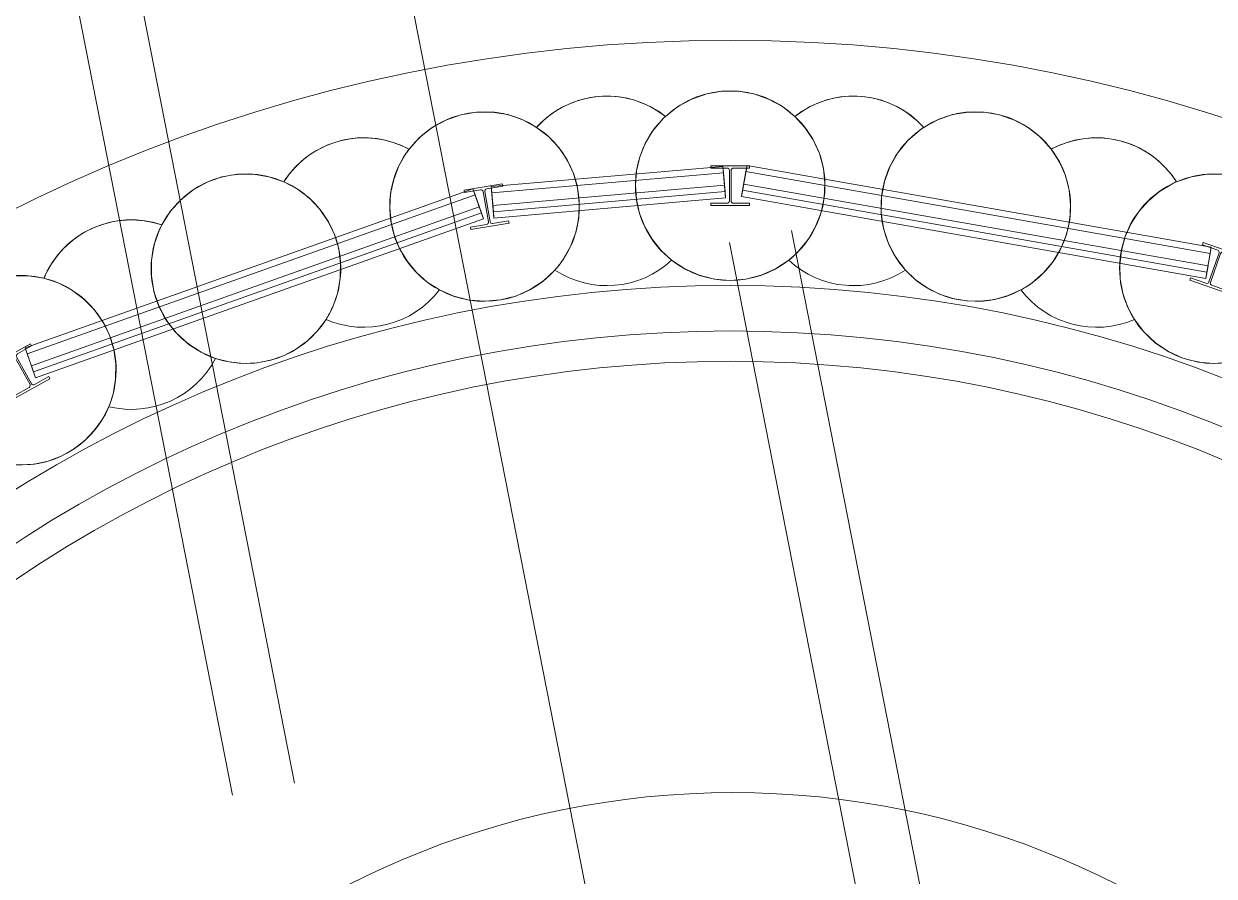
# Model space of a CAD drawing. Header units: metres. Extents: x 1753726 to 1755216, y 5920592 to 5921703.
# Drawn here: x 1754519.341 to 1754524.05, y 5921164.317 to 5921167.69 of the extents above; entities that cross this region are included whole.
import ezdxf

# ---------------------------------------------------------------- set-up
doc = ezdxf.new("R2010")
doc.units = ezdxf.units.M
doc.linetypes.add('CENTER', pattern=[50.8, 31.75, -6.35, 6.35, -6.35])
doc.linetypes.add('HIDDEN2', pattern=[4.7625, 3.175, -1.5875])
for name, color, linetype, lineweight in [('A-FLOR-____-OTLN', 9, 'Continuous', 9), ('A-GENM-____-OTLN', 4, 'Continuous', 9), ('A-WALL-____-OTLN', 2, 'Continuous', 9), ('P-PIPE-____-CNTR', 1, 'CENTER', 9), ('P-PIPE-____-OTLN', 6, 'HIDDEN2', 18), ('S-BEAM-____-OTLN', 7, 'Continuous', 9), ('S-FNDN-____-OTLN', 7, 'Continuous', 9)]:
    doc.layers.add(name, color=color, linetype=linetype, lineweight=lineweight)

# ---------------------------------------------------------------- blocks, each defined once
blk = doc.blocks.new('308492-ARUP-TUTB-MOD-0001_rvt-1-X-ARUP-GL-HERNE_BAY_ALIGNMENT')
at = {"layer": 'P-PIPE-____-CNTR'}
blk.add_line((1754521.7136, 5921163.5067), (1754507.0695, 5921238.1029), dxfattribs=at)
blk.add_line((1754521.7136, 5921163.5067), (1754507.0695, 5921238.1029), dxfattribs=at)
at = {"layer": 'P-PIPE-____-OTLN'}
for p, q in [((1754522.9893, 5921163.7571), (1754508.3451, 5921238.3533)), ((1754522.7439, 5921163.709), (1754508.0998, 5921238.3052)), ((1754506.0391, 5921237.9006), (1754520.6833, 5921163.3044)), ((1754505.7938, 5921237.8525), (1754520.4379, 5921163.2563))]:
    blk.add_line(p, q, dxfattribs=at)
blk = doc.blocks.new('Arup_Beam_Steel I Section_UC_AU1 - 150UC30-4474876-X-ARUP-GL-HERNE_BAY_ALIGNMENT')
at = {"layer": 'S-BEAM-____-OTLN'}
for p, q in [((1754522.2121, 5921167.1285), (1754522.0591, 5921167.1285)), ((1754522.0591, 5921167.1285), (1754522.0591, 5921167.1191)), ((1754522.0591, 5921167.1191), (1754522.0591, 5921167.1285)), ((1754522.0591, 5921167.1285), (1754522.2121, 5921167.1285)), ((1754522.0591, 5921167.1191), (1754522.1234, 5921167.1191)), ((1754522.1234, 5921167.1191), (1754522.0591, 5921167.1191)), ((1754522.1323, 5921167.1102), (1754522.1323, 5921166.9888)), ((1754522.1323, 5921166.9888), (1754522.1323, 5921167.1102)), ((1754522.1389, 5921166.9888), (1754522.1389, 5921167.1102)), ((1754522.1389, 5921167.1102), (1754522.1389, 5921166.9888)), ((1754522.1478, 5921167.1191), (1754522.2121, 5921167.1191)), ((1754522.2121, 5921167.1191), (1754522.1478, 5921167.1191)), ((1754522.2121, 5921167.1191), (1754522.2121, 5921167.1285)), ((1754522.2121, 5921167.1285), (1754522.2121, 5921167.1191)), ((1754522.1234, 5921166.9799), (1754522.0591, 5921166.9799)), ((1754522.0591, 5921166.9799), (1754522.0591, 5921166.9705)), ((1754522.0591, 5921166.9705), (1754522.0591, 5921166.9799)), ((1754522.0591, 5921166.9799), (1754522.1234, 5921166.9799)), ((1754522.0591, 5921166.9705), (1754522.2121, 5921166.9705)), ((1754522.2121, 5921166.9705), (1754522.0591, 5921166.9705)), ((1754522.2121, 5921166.9799), (1754522.1478, 5921166.9799)), ((1754522.1478, 5921166.9799), (1754522.2121, 5921166.9799)), ((1754522.2121, 5921166.9705), (1754522.2121, 5921166.9799)), ((1754522.2121, 5921166.9799), (1754522.2121, 5921166.9705))]:
    blk.add_line(p, q, dxfattribs=at)
for centre, start, end in [((1754522.1234, 5921167.1102), 0, 90), ((1754522.1234, 5921167.1102), 0, 90), ((1754522.1234, 5921166.9888), 270, 0), ((1754522.1234, 5921166.9888), 270, 0)]:
    blk.add_arc(centre, 0.0089, start, end, dxfattribs=at)
for centre, start_param, end_param in [((1754522.1478, 5921167.1102), 1.570796, 3.141593), ((1754522.1478, 5921167.1102), 1.570796, 3.141593), ((1754522.1478, 5921166.9888), 3.141593, 4.712389), ((1754522.1478, 5921166.9888), 3.141593, 4.712389)]:
    blk.add_ellipse(centre, major_axis=(0.0089, 0), ratio=1, start_param=start_param, end_param=end_param, dxfattribs=at)
blk = doc.blocks.new('Arup_Beam_Steel I Section_UC_AU1 - 150UC30-4474877-X-ARUP-GL-HERNE_BAY_ALIGNMENT')
at = {"layer": 'S-BEAM-____-OTLN'}
for p, q in [((1754524.0066, 5921166.8247), (1754524.0035, 5921166.8159)), ((1754524.0035, 5921166.8159), (1754524.0066, 5921166.8247)), ((1754524.1509, 5921166.7738), (1754524.0066, 5921166.8247)), ((1754524.0066, 5921166.8247), (1754524.1509, 5921166.7738)), ((1754524.0035, 5921166.8159), (1754524.0641, 5921166.7944)), ((1754524.0641, 5921166.7944), (1754524.0035, 5921166.8159)), ((1754524.0695, 5921166.7831), (1754524.0291, 5921166.6686)), ((1754524.0291, 5921166.6686), (1754524.0695, 5921166.7831)), ((1754524.0353, 5921166.6664), (1754524.0758, 5921166.7809)), ((1754524.0758, 5921166.7809), (1754524.0353, 5921166.6664)), ((1754524.0871, 5921166.7863), (1754524.1478, 5921166.7649)), ((1754524.1478, 5921166.7649), (1754524.0871, 5921166.7863)), ((1754524.1478, 5921166.7649), (1754524.1509, 5921166.7738)), ((1754524.1509, 5921166.7738), (1754524.1478, 5921166.7649)), ((1754523.9571, 5921166.6846), (1754523.954, 5921166.6758)), ((1754523.954, 5921166.6758), (1754523.9571, 5921166.6846)), ((1754524.0177, 5921166.6632), (1754523.9571, 5921166.6846)), ((1754523.9571, 5921166.6846), (1754524.0177, 5921166.6632)), ((1754523.954, 5921166.6758), (1754524.0982, 5921166.6248)), ((1754524.0982, 5921166.6248), (1754523.954, 5921166.6758)), ((1754524.1014, 5921166.6336), (1754524.0407, 5921166.6551)), ((1754524.0407, 5921166.6551), (1754524.1014, 5921166.6336)), ((1754524.0982, 5921166.6248), (1754524.1014, 5921166.6336)), ((1754524.1014, 5921166.6336), (1754524.0982, 5921166.6248))]:
    blk.add_line(p, q, dxfattribs=at)
for centre, major_axis, start_param, end_param in [((1754524.0612, 5921166.7861), (0.00589, 0.00667), 5.096107, 6.666904), ((1754524.0612, 5921166.7861), (0.00589, 0.00667), 5.096107, 6.666904), ((1754524.0842, 5921166.7779), (0.00348, 0.00819), 0.061968, 1.632764), ((1754524.0842, 5921166.7779), (0.00348, 0.00819), 0.061968, 1.632764), ((1754524.0207, 5921166.6716), (0.00475, 0.00753), 3.364436, 4.935232), ((1754524.0207, 5921166.6716), (0.00475, 0.00753), 3.364436, 4.935232), ((1754524.0437, 5921166.6635), (0.00222, 0.00862), 1.483515, 3.054311), ((1754524.0437, 5921166.6635), (0.00222, 0.00862), 1.483515, 3.054311)]:
    blk.add_ellipse(centre, major_axis=major_axis, ratio=1, start_param=start_param, end_param=end_param, dxfattribs=at)
blk = doc.blocks.new('Arup_Beam_Steel I Section_UC_AU1 - 150UC30-4474892-X-ARUP-GL-HERNE_BAY_ALIGNMENT')
at = {"layer": 'S-BEAM-____-OTLN'}
for p, q in [((1754519.3678, 5921166.4236), (1754519.2341, 5921166.3492)), ((1754519.2341, 5921166.3492), (1754519.3678, 5921166.4236)), ((1754519.3161, 5921166.3841), (1754519.3723, 5921166.4154)), ((1754519.3723, 5921166.4154), (1754519.3161, 5921166.3841)), ((1754519.3723, 5921166.4154), (1754519.3678, 5921166.4236)), ((1754519.3678, 5921166.4236), (1754519.3723, 5921166.4154)), ((1754519.2387, 5921166.341), (1754519.2948, 5921166.3723)), ((1754519.2948, 5921166.3723), (1754519.2387, 5921166.341)), ((1754519.3069, 5921166.3688), (1754519.366, 5921166.2627)), ((1754519.366, 5921166.2627), (1754519.3069, 5921166.3688)), ((1754519.3718, 5921166.266), (1754519.3127, 5921166.372)), ((1754519.3127, 5921166.372), (1754519.3718, 5921166.266)), ((1754519.2341, 5921166.3492), (1754519.2387, 5921166.341)), ((1754519.2387, 5921166.341), (1754519.2341, 5921166.3492)), ((1754519.3109, 5921166.2111), (1754519.4446, 5921166.2856)), ((1754519.4446, 5921166.2856), (1754519.3109, 5921166.2111)), ((1754519.44, 5921166.2938), (1754519.3839, 5921166.2625)), ((1754519.3839, 5921166.2625), (1754519.44, 5921166.2938)), ((1754519.4446, 5921166.2856), (1754519.44, 5921166.2938)), ((1754519.44, 5921166.2938), (1754519.4446, 5921166.2856)), ((1754519.3626, 5921166.2506), (1754519.3064, 5921166.2194)), ((1754519.3064, 5921166.2194), (1754519.3626, 5921166.2506)), ((1754519.3064, 5921166.2194), (1754519.3109, 5921166.2111)), ((1754519.3109, 5921166.2111), (1754519.3064, 5921166.2194))]:
    blk.add_line(p, q, dxfattribs=at)
for centre, major_axis, start_param, end_param in [((1754519.2992, 5921166.3645), (0.0071, 0.00536), 6.144529, 7.715325), ((1754519.2992, 5921166.3645), (0.0071, 0.00536), 6.144529, 7.715325), ((1754519.3205, 5921166.3764), (-0.00224, 0.00861), 0.254043, 1.824839), ((1754519.3205, 5921166.3764), (-0.00224, 0.00861), 0.254043, 1.824839), ((1754519.3582, 5921166.2584), (-0.00117, 0.00882), 3.518125, 5.088921), ((1754519.3582, 5921166.2584), (-0.00117, 0.00882), 3.518125, 5.088921), ((1754519.3795, 5921166.2703), (0.0071, 0.00536), 3.002936, 4.573733), ((1754519.3795, 5921166.2703), (0.0071, 0.00536), 3.002936, 4.573733)]:
    blk.add_ellipse(centre, major_axis=major_axis, ratio=1, start_param=start_param, end_param=end_param, dxfattribs=at)
blk = doc.blocks.new('Arup_Beam_Steel I Section_UC_AU1 - 150UC30-4474893-X-ARUP-GL-HERNE_BAY_ALIGNMENT')
at = {"layer": 'S-BEAM-____-OTLN'}
for p, q in [((1754521.2342, 5921167.0569), (1754521.0834, 5921167.0313)), ((1754521.0834, 5921167.0313), (1754521.2342, 5921167.0569)), ((1754521.0834, 5921167.0313), (1754521.085, 5921167.022)), ((1754521.085, 5921167.022), (1754521.0834, 5921167.0313)), ((1754521.085, 5921167.022), (1754521.1484, 5921167.0328)), ((1754521.1484, 5921167.0328), (1754521.085, 5921167.022)), ((1754521.1586, 5921167.0255), (1754521.179, 5921166.9058)), ((1754521.179, 5921166.9058), (1754521.1586, 5921167.0255)), ((1754521.1855, 5921166.9069), (1754521.1651, 5921167.0266)), ((1754521.1651, 5921167.0266), (1754521.1855, 5921166.9069)), ((1754521.1724, 5921167.0369), (1754521.2358, 5921167.0477)), ((1754521.2358, 5921167.0477), (1754521.1724, 5921167.0369)), ((1754521.2358, 5921167.0477), (1754521.2342, 5921167.0569)), ((1754521.2342, 5921167.0569), (1754521.2358, 5921167.0477)), ((1754521.1717, 5921166.8956), (1754521.1083, 5921166.8848)), ((1754521.1083, 5921166.8848), (1754521.1717, 5921166.8956)), ((1754521.1083, 5921166.8848), (1754521.1099, 5921166.8755)), ((1754521.1099, 5921166.8755), (1754521.1083, 5921166.8848)), ((1754521.1099, 5921166.8755), (1754521.2607, 5921166.9012)), ((1754521.2607, 5921166.9012), (1754521.1099, 5921166.8755)), ((1754521.2591, 5921166.9104), (1754521.1957, 5921166.8997)), ((1754521.1957, 5921166.8997), (1754521.2591, 5921166.9104)), ((1754521.2607, 5921166.9012), (1754521.2591, 5921166.9104)), ((1754521.2591, 5921166.9104), (1754521.2607, 5921166.9012))]:
    blk.add_line(p, q, dxfattribs=at)
for centre, major_axis, start_param, end_param in [((1754521.1499, 5921167.024), (-0.00329, 0.00827), 4.502575, 6.073371), ((1754521.1499, 5921167.024), (-0.00329, 0.00827), 4.502575, 6.073371), ((1754521.1739, 5921167.0281), (-0.00329, 0.00827), 6.073371, 7.644167), ((1754521.1739, 5921167.0281), (-0.00329, 0.00827), 6.073371, 7.644167), ((1754521.1702, 5921166.9043), (-0.00197, 0.00868), 3.08663, 4.657426), ((1754521.1702, 5921166.9043), (-0.00197, 0.00868), 3.08663, 4.657426), ((1754521.1943, 5921166.9084), (-0.00329, 0.00827), 1.360982, 2.931778), ((1754521.1943, 5921166.9084), (-0.00329, 0.00827), 1.360982, 2.931778)]:
    blk.add_ellipse(centre, major_axis=major_axis, ratio=1, start_param=start_param, end_param=end_param, dxfattribs=at)
blk = doc.blocks.new('308492-ARUP-STTW-MOD-0300_rvt-1-X-ARUP-GL-HERNE_BAY_ALIGNMENT')
at = {"layer": 'A-WALL-____-OTLN'}
for p, q in [((1754522.1064, 5921167.1257), (1754521.1899, 5921167.0455)), ((1754521.1899, 5921167.0455), (1754522.1064, 5921167.1257)), ((1754522.1064, 5921167.1257), (1754522.1173, 5921167.0011)), ((1754522.1064, 5921167.1257), (1754522.1086, 5921167.1008)), ((1754522.1806, 5921167.0064), (1754522.2023, 5921167.1295)), ((1754522.1979, 5921167.1049), (1754522.2023, 5921167.1295)), ((1754524.0389, 5921166.8057), (1754522.2023, 5921167.1295)), ((1754522.2023, 5921167.1295), (1754524.0389, 5921166.8057)), ((1754522.1086, 5921167.1008), (1754521.1921, 5921167.0206)), ((1754522.1086, 5921167.1008), (1754522.1152, 5921167.0261)), ((1754522.1979, 5921167.1049), (1754522.1849, 5921167.031)), ((1754524.0346, 5921166.781), (1754522.1979, 5921167.1049)), ((1754521.1178, 5921167.0363), (1754519.3461, 5921166.4073)), ((1754519.3461, 5921166.4073), (1754521.1178, 5921167.0363)), ((1754521.1261, 5921167.0128), (1754519.3545, 5921166.3838)), ((1754521.1178, 5921167.0363), (1754521.1596, 5921166.9185)), ((1754521.1178, 5921167.0363), (1754521.1261, 5921167.0128)), ((1754521.1261, 5921167.0128), (1754521.1512, 5921166.9421)), ((1754521.2008, 5921166.921), (1754521.1899, 5921167.0455)), ((1754521.1921, 5921167.0206), (1754521.1899, 5921167.0455)), ((1754521.1921, 5921167.0206), (1754521.1987, 5921166.9459)), ((1754521.1965, 5921166.9708), (1754522.113, 5921167.051)), ((1754522.113, 5921167.051), (1754521.1965, 5921166.9708)), ((1754521.1987, 5921166.9459), (1754522.1152, 5921167.0261)), ((1754522.113, 5921167.051), (1754522.1173, 5921167.0011)), ((1754522.113, 5921167.051), (1754522.1173, 5921167.0011)), ((1754522.1152, 5921167.0261), (1754522.1173, 5921167.0011)), ((1754522.1806, 5921167.0064), (1754522.1892, 5921167.0557)), ((1754522.1892, 5921167.0557), (1754522.1806, 5921167.0064)), ((1754522.1806, 5921167.0064), (1754522.1849, 5921167.031)), ((1754522.1849, 5921167.031), (1754524.0216, 5921166.7072)), ((1754522.1892, 5921167.0557), (1754524.0259, 5921166.7318)), ((1754524.0259, 5921166.7318), (1754522.1892, 5921167.0557)), ((1754519.3712, 5921166.3366), (1754521.1429, 5921166.9656)), ((1754521.1429, 5921166.9656), (1754519.3712, 5921166.3366)), ((1754521.1429, 5921166.9656), (1754521.1596, 5921166.9185)), ((1754521.1429, 5921166.9656), (1754521.1596, 5921166.9185)), ((1754521.2008, 5921166.921), (1754521.1965, 5921166.9708)), ((1754521.1965, 5921166.9708), (1754521.2008, 5921166.921)), ((1754521.2008, 5921166.921), (1754522.1173, 5921167.0011)), ((1754522.1173, 5921167.0011), (1754521.2008, 5921166.921)), ((1754521.2008, 5921166.921), (1754522.1173, 5921167.0011)), ((1754522.1173, 5921167.0011), (1754521.2008, 5921166.921)), ((1754522.1806, 5921167.0064), (1754524.0172, 5921166.6826)), ((1754524.0172, 5921166.6826), (1754522.1806, 5921167.0064)), ((1754522.1806, 5921167.0064), (1754524.0172, 5921166.6826)), ((1754524.0172, 5921166.6826), (1754522.1806, 5921167.0064)), ((1754519.3796, 5921166.3131), (1754521.1512, 5921166.9421)), ((1754519.3879, 5921166.2895), (1754521.1596, 5921166.9185)), ((1754521.1596, 5921166.9185), (1754519.3879, 5921166.2895)), ((1754519.3879, 5921166.2895), (1754521.1596, 5921166.9185)), ((1754521.1596, 5921166.9185), (1754519.3879, 5921166.2895)), ((1754521.1512, 5921166.9421), (1754521.1596, 5921166.9185)), ((1754521.2008, 5921166.921), (1754521.1987, 5921166.9459)), ((1754524.0389, 5921166.8057), (1754524.0172, 5921166.6826)), ((1754524.0346, 5921166.781), (1754524.0216, 5921166.7072)), ((1754524.0389, 5921166.8057), (1754524.0346, 5921166.781)), ((1754524.0259, 5921166.7318), (1754524.0172, 5921166.6826)), ((1754524.0259, 5921166.7318), (1754524.0172, 5921166.6826)), ((1754524.0216, 5921166.7072), (1754524.0172, 5921166.6826)), ((1754519.3879, 5921166.2895), (1754519.3461, 5921166.4073)), ((1754519.3545, 5921166.3838), (1754519.3461, 5921166.4073)), ((1754519.3545, 5921166.3838), (1754519.3796, 5921166.3131)), ((1754519.3879, 5921166.2895), (1754519.3712, 5921166.3366)), ((1754519.3712, 5921166.3366), (1754519.3879, 5921166.2895)), ((1754519.3879, 5921166.2895), (1754519.3796, 5921166.3131))]:
    blk.add_line(p, q, dxfattribs=at)
at = {"layer": 'S-BEAM-____-OTLN'}
for radius in [5.355, 5.355, 5.355, 5.355, 5.055, 5.055, 5.055, 5.055]:
    blk.add_arc((1754522.1356, 5921161.2995), radius, 0, 180, dxfattribs=at)
at = {"layer": 'S-FNDN-____-OTLN', "flags": 128}
for points in [[(1754521.8798, 5921167.3237), (1754521.9288, 5921167.3623), (1754521.9836, 5921167.3923), (1754522.0427, 5921167.4128), (1754522.1043, 5921167.4232), (1754522.1668, 5921167.4232), (1754522.2285, 5921167.4128), (1754522.2875, 5921167.3923), (1754522.3424, 5921167.3623), (1754522.3915, 5921167.3236)], [(1754522.3915, 5921167.3236), (1754522.3424, 5921167.3623), (1754522.2875, 5921167.3923), (1754522.2285, 5921167.4128), (1754522.1668, 5921167.4232), (1754522.1043, 5921167.4232), (1754522.0427, 5921167.4128), (1754521.9836, 5921167.3923), (1754521.9288, 5921167.3623), (1754521.8798, 5921167.3237)], [(1754520.8654, 5921167.1938), (1754520.9071, 5921167.2402), (1754520.9561, 5921167.279), (1754521.0108, 5921167.3092), (1754521.0698, 5921167.3298), (1754521.1315, 5921167.3404), (1754521.194, 5921167.3406), (1754521.2557, 5921167.3304), (1754521.3148, 5921167.3101), (1754521.3697, 5921167.2802)], [(1754521.3697, 5921167.2802), (1754521.3148, 5921167.3101), (1754521.2557, 5921167.3304), (1754521.194, 5921167.3406), (1754521.1315, 5921167.3404), (1754521.0698, 5921167.3298), (1754521.0108, 5921167.3092), (1754520.9561, 5921167.279), (1754520.9071, 5921167.2402), (1754520.8654, 5921167.1938)], [(1754522.9015, 5921167.2803), (1754522.9564, 5921167.3101), (1754523.0155, 5921167.3304), (1754523.0772, 5921167.3406), (1754523.1397, 5921167.3404), (1754523.2013, 5921167.3298), (1754523.2603, 5921167.3092), (1754523.315, 5921167.279), (1754523.364, 5921167.2402), (1754523.4059, 5921167.1937)], [(1754523.4059, 5921167.1937), (1754523.364, 5921167.2402), (1754523.315, 5921167.279), (1754523.2603, 5921167.3092), (1754523.2013, 5921167.3298), (1754523.1397, 5921167.3404), (1754523.0772, 5921167.3406), (1754523.0155, 5921167.3304), (1754522.9564, 5921167.3101), (1754522.9015, 5921167.2803)], [(1754521.9038, 5921166.7547), (1754521.8619, 5921166.7931), (1754521.8263, 5921166.8374), (1754521.7978, 5921166.8865), (1754521.7771, 5921166.9394), (1754521.7646, 5921166.9949), (1754521.7606, 5921167.0515), (1754521.7652, 5921167.1082), (1754521.7783, 5921167.1635), (1754521.7996, 5921167.2161), (1754521.8287, 5921167.265), (1754521.8648, 5921167.3089)], [(1754521.8648, 5921167.3089), (1754521.8287, 5921167.265), (1754521.7996, 5921167.2161), (1754521.7783, 5921167.1635), (1754521.7652, 5921167.1082), (1754521.7606, 5921167.0515), (1754521.7646, 5921166.9949), (1754521.7771, 5921166.9394), (1754521.7978, 5921166.8865), (1754521.8263, 5921166.8374), (1754521.8619, 5921166.7931), (1754521.9038, 5921166.7547)], [(1754521.8648, 5921167.3089), (1754521.8721, 5921167.3164), (1754521.8798, 5921167.3237)], [(1754521.8798, 5921167.3237), (1754521.8721, 5921167.3164), (1754521.8648, 5921167.3089)], [(1754522.3915, 5921167.3236), (1754522.4315, 5921167.2798), (1754522.4641, 5921167.2303), (1754522.4885, 5921167.1762), (1754522.5041, 5921167.119), (1754522.5104, 5921167.06), (1754522.5074, 5921167.0007), (1754522.495, 5921166.9427), (1754522.4737, 5921166.8874), (1754522.4439, 5921166.8361), (1754522.4064, 5921166.7901)], [(1754522.4064, 5921166.7901), (1754522.4439, 5921166.8361), (1754522.4737, 5921166.8874), (1754522.495, 5921166.9427), (1754522.5074, 5921167.0007), (1754522.5104, 5921167.06), (1754522.5041, 5921167.119), (1754522.4885, 5921167.1762), (1754522.4641, 5921167.2303), (1754522.4315, 5921167.2798), (1754522.3915, 5921167.3236)], [(1754521.3697, 5921167.2802), (1754521.4166, 5921167.2438), (1754521.4571, 5921167.2005), (1754521.4903, 5921167.1513), (1754521.5153, 5921167.0975), (1754521.5315, 5921167.0405), (1754521.5385, 5921166.9816), (1754521.5362, 5921166.9223), (1754521.5245, 5921166.8641), (1754521.5038, 5921166.8085), (1754521.4746, 5921166.7569)], [(1754521.4746, 5921166.7569), (1754521.5038, 5921166.8085), (1754521.5245, 5921166.8641), (1754521.5362, 5921166.9223), (1754521.5385, 5921166.9816), (1754521.5315, 5921167.0405), (1754521.5153, 5921167.0975), (1754521.4903, 5921167.1513), (1754521.4571, 5921167.2005), (1754521.4166, 5921167.2438), (1754521.3697, 5921167.2802)], [(1754522.8291, 5921166.7154), (1754522.7912, 5921166.7651), (1754522.7621, 5921166.8204), (1754522.7426, 5921166.8797), (1754522.7332, 5921166.9415), (1754522.7342, 5921167.004), (1754522.7455, 5921167.0655), (1754522.767, 5921167.1242), (1754522.7978, 5921167.1785), (1754522.8373, 5921167.227), (1754522.8843, 5921167.2682)], [(1754522.8843, 5921167.2682), (1754522.8373, 5921167.227), (1754522.7978, 5921167.1785), (1754522.767, 5921167.1242), (1754522.7455, 5921167.0655), (1754522.7342, 5921167.004), (1754522.7332, 5921166.9415), (1754522.7426, 5921166.8797), (1754522.7621, 5921166.8204), (1754522.7912, 5921166.7651), (1754522.8291, 5921166.7154)], [(1754522.8843, 5921167.2682), (1754522.8928, 5921167.2744), (1754522.9015, 5921167.2803)], [(1754522.9015, 5921167.2803), (1754522.8928, 5921167.2744), (1754522.8843, 5921167.2682)], [(1754520.9852, 5921166.637), (1754520.9375, 5921166.6678), (1754520.8949, 5921166.7055), (1754520.8585, 5921166.7491), (1754520.8291, 5921166.7977), (1754520.8074, 5921166.8502), (1754520.7939, 5921166.9054), (1754520.7888, 5921166.962), (1754520.7924, 5921167.0187), (1754520.8045, 5921167.0743), (1754520.8249, 5921167.1273), (1754520.8531, 5921167.1767)], [(1754520.8531, 5921167.1767), (1754520.8249, 5921167.1273), (1754520.8045, 5921167.0743), (1754520.7924, 5921167.0187), (1754520.7888, 5921166.962), (1754520.7939, 5921166.9054), (1754520.8074, 5921166.8502), (1754520.8291, 5921166.7977), (1754520.8585, 5921166.7491), (1754520.8949, 5921166.7055), (1754520.9375, 5921166.6678), (1754520.9852, 5921166.637)], [(1754520.8531, 5921167.1767), (1754520.8591, 5921167.1853), (1754520.8654, 5921167.1938)], [(1754520.8654, 5921167.1938), (1754520.8591, 5921167.1853), (1754520.8531, 5921167.1767)], [(1754523.4059, 5921167.1937), (1754523.4379, 5921167.1438), (1754523.4617, 5921167.0895), (1754523.4766, 5921167.032), (1754523.4823, 5921166.973), (1754523.4786, 5921166.9138), (1754523.4656, 5921166.8559), (1754523.4436, 5921166.8008), (1754523.4132, 5921166.7499), (1754523.3752, 5921166.7043), (1754523.3304, 5921166.6654)], [(1754523.3304, 5921166.6654), (1754523.3752, 5921166.7043), (1754523.4132, 5921166.7499), (1754523.4436, 5921166.8008), (1754523.4656, 5921166.8559), (1754523.4786, 5921166.9138), (1754523.4823, 5921166.973), (1754523.4766, 5921167.032), (1754523.4617, 5921167.0895), (1754523.4379, 5921167.1438), (1754523.4059, 5921167.1937)], [(1754519.8875, 5921166.8944), (1754519.9208, 5921166.9471), (1754519.9625, 5921166.9937), (1754520.0114, 5921167.0327), (1754520.0661, 5921167.063), (1754520.125, 5921167.0838), (1754520.1866, 5921167.0946), (1754520.2491, 5921167.0949), (1754520.3108, 5921167.0849), (1754520.37, 5921167.0647)], [(1754520.37, 5921167.0647), (1754520.3108, 5921167.0849), (1754520.2491, 5921167.0949), (1754520.1866, 5921167.0946), (1754520.125, 5921167.0838), (1754520.0661, 5921167.063), (1754520.0114, 5921167.0327), (1754519.9625, 5921166.9937), (1754519.9208, 5921166.9471), (1754519.8875, 5921166.8944)], [(1754520.37, 5921167.0647), (1754520.4223, 5921167.0368), (1754520.4696, 5921167.001), (1754520.5106, 5921166.9581), (1754520.5443, 5921166.9093), (1754520.57, 5921166.8558), (1754520.5868, 5921166.799), (1754520.5945, 5921166.7401), (1754520.5929, 5921166.6808), (1754520.5818, 5921166.6225), (1754520.5618, 5921166.5667)], [(1754520.5618, 5921166.5667), (1754520.5818, 5921166.6225), (1754520.5929, 5921166.6808), (1754520.5945, 5921166.7401), (1754520.5868, 5921166.799), (1754520.57, 5921166.8558), (1754520.5443, 5921166.9093), (1754520.5106, 5921166.9581), (1754520.4696, 5921167.001), (1754520.4223, 5921167.0368), (1754520.37, 5921167.0647)], [(1754523.8822, 5921167.0558), (1754523.8917, 5921167.0605), (1754523.9013, 5921167.0648)], [(1754523.9013, 5921167.0648), (1754523.8917, 5921167.0605), (1754523.8822, 5921167.0558)], [(1754523.9013, 5921167.0648), (1754523.9603, 5921167.0849), (1754524.022, 5921167.0949), (1754524.0846, 5921167.0946), (1754524.1461, 5921167.0838), (1754524.2051, 5921167.063), (1754524.2598, 5921167.0327), (1754524.3086, 5921166.9937), (1754524.3503, 5921166.9471), (1754524.3837, 5921166.8942)], [(1754524.3837, 5921166.8942), (1754524.3503, 5921166.9471), (1754524.3086, 5921166.9937), (1754524.2598, 5921167.0327), (1754524.2051, 5921167.063), (1754524.1461, 5921167.0838), (1754524.0846, 5921167.0946), (1754524.022, 5921167.0949), (1754523.9603, 5921167.0849), (1754523.9013, 5921167.0648)], [(1754523.7344, 5921166.5203), (1754523.7077, 5921166.5704), (1754523.6889, 5921166.624), (1754523.6784, 5921166.6799), (1754523.6765, 5921166.7367), (1754523.6831, 5921166.7931), (1754523.6982, 5921166.8479), (1754523.7214, 5921166.8997), (1754523.7522, 5921166.9475), (1754523.7899, 5921166.9901), (1754523.8335, 5921167.0265), (1754523.8822, 5921167.0558)], [(1754523.8822, 5921167.0558), (1754523.8335, 5921167.0265), (1754523.7899, 5921166.9901), (1754523.7522, 5921166.9475), (1754523.7214, 5921166.8997), (1754523.6982, 5921166.8479), (1754523.6831, 5921166.7931), (1754523.6765, 5921166.7367), (1754523.6784, 5921166.6799), (1754523.6889, 5921166.624), (1754523.7077, 5921166.5704), (1754523.7344, 5921166.5203)], [(1754520.0998, 5921166.3659), (1754520.0424, 5921166.3908), (1754519.99, 5921166.4248), (1754519.944, 5921166.4672), (1754519.9057, 5921166.5165), (1754519.8761, 5921166.5715), (1754519.8561, 5921166.6307), (1754519.8461, 5921166.6924), (1754519.8466, 5921166.7549), (1754519.8574, 5921166.8165), (1754519.8783, 5921166.8754)], [(1754519.8783, 5921166.8754), (1754519.8574, 5921166.8165), (1754519.8466, 5921166.7549), (1754519.8461, 5921166.6924), (1754519.8561, 5921166.6307), (1754519.8761, 5921166.5715), (1754519.9057, 5921166.5165), (1754519.944, 5921166.4672), (1754519.99, 5921166.4248), (1754520.0424, 5921166.3908), (1754520.0998, 5921166.3659)], [(1754519.8783, 5921166.8754), (1754519.8827, 5921166.8849), (1754519.8875, 5921166.8944)], [(1754519.8875, 5921166.8944), (1754519.8827, 5921166.8849), (1754519.8783, 5921166.8754)], [(1754522.4064, 5921166.7901), (1754522.3874, 5921166.7717), (1754522.3673, 5921166.7546)], [(1754522.3673, 5921166.7546), (1754522.3874, 5921166.7717), (1754522.4064, 5921166.7901)], [(1754521.4746, 5921166.7569), (1754521.459, 5921166.7355), (1754521.442, 5921166.7153)], [(1754521.442, 5921166.7153), (1754521.459, 5921166.7355), (1754521.4746, 5921166.7569)], [(1754522.3673, 5921166.7546), (1754522.3152, 5921166.7203), (1754522.2582, 5921166.6951), (1754522.1977, 5921166.6797), (1754522.1356, 5921166.6745), (1754522.0734, 5921166.6797), (1754522.013, 5921166.6951), (1754521.9559, 5921166.7203), (1754521.9038, 5921166.7547)], [(1754521.9038, 5921166.7547), (1754521.9559, 5921166.7203), (1754522.013, 5921166.6951), (1754522.0734, 5921166.6797), (1754522.1356, 5921166.6745), (1754522.1977, 5921166.6797), (1754522.2582, 5921166.6951), (1754522.3152, 5921166.7203), (1754522.3673, 5921166.7546)], [(1754518.9743, 5921166.434), (1754518.9982, 5921166.4916), (1754519.0315, 5921166.5445), (1754519.073, 5921166.5912), (1754519.1218, 5921166.6303), (1754519.1764, 5921166.6608), (1754519.2352, 5921166.6818), (1754519.2968, 5921166.6927), (1754519.3593, 5921166.6933), (1754519.4211, 5921166.6834)], [(1754519.4211, 5921166.6834), (1754519.3593, 5921166.6933), (1754519.2968, 5921166.6927), (1754519.2352, 5921166.6818), (1754519.1764, 5921166.6608), (1754519.1218, 5921166.6303), (1754519.073, 5921166.5912), (1754519.0315, 5921166.5445), (1754518.9982, 5921166.4916), (1754518.9743, 5921166.434)], [(1754519.4211, 5921166.6834), (1754519.4773, 5921166.6647), (1754519.53, 5921166.6374), (1754519.5777, 5921166.6021), (1754519.6192, 5921166.5597), (1754519.6535, 5921166.5113), (1754519.6797, 5921166.4581), (1754519.6972, 5921166.4014), (1754519.7056, 5921166.3427), (1754519.7046, 5921166.2834), (1754519.6943, 5921166.225)], [(1754519.6943, 5921166.225), (1754519.7046, 5921166.2834), (1754519.7056, 5921166.3427), (1754519.6972, 5921166.4014), (1754519.6797, 5921166.4581), (1754519.6535, 5921166.5113), (1754519.6192, 5921166.5597), (1754519.5777, 5921166.6021), (1754519.53, 5921166.6374), (1754519.4773, 5921166.6647), (1754519.4211, 5921166.6834)], [(1754521.442, 5921166.7153), (1754521.3965, 5921166.6727), (1754521.3445, 5921166.6382), (1754521.2876, 5921166.6128), (1754521.2272, 5921166.5972), (1754521.165, 5921166.5918), (1754521.1029, 5921166.5968), (1754521.0424, 5921166.612), (1754520.9852, 5921166.637)], [(1754520.9852, 5921166.637), (1754521.0424, 5921166.612), (1754521.1029, 5921166.5968), (1754521.165, 5921166.5918), (1754521.2272, 5921166.5972), (1754521.2876, 5921166.6128), (1754521.3445, 5921166.6382), (1754521.3965, 5921166.6727), (1754521.442, 5921166.7153)], [(1754523.2859, 5921166.637), (1754523.2353, 5921166.6143), (1754523.1819, 5921166.5993), (1754523.1269, 5921166.5923), (1754523.0714, 5921166.5935), (1754523.0168, 5921166.6029), (1754522.9641, 5921166.6202), (1754522.9146, 5921166.6451), (1754522.8692, 5921166.6771), (1754522.8291, 5921166.7154)], [(1754522.8291, 5921166.7154), (1754522.8692, 5921166.6771), (1754522.9146, 5921166.6451), (1754522.9641, 5921166.6202), (1754523.0168, 5921166.6029), (1754523.0714, 5921166.5935), (1754523.1269, 5921166.5923), (1754523.1819, 5921166.5993), (1754523.2353, 5921166.6143), (1754523.2859, 5921166.637)], [(1754523.3304, 5921166.6654), (1754523.3086, 5921166.6504), (1754523.2859, 5921166.637)], [(1754523.2859, 5921166.637), (1754523.3086, 5921166.6504), (1754523.3304, 5921166.6654)], [(1754520.5618, 5921166.5667), (1754520.55, 5921166.543), (1754520.5367, 5921166.5202)], [(1754520.5367, 5921166.5202), (1754520.55, 5921166.543), (1754520.5618, 5921166.5667)], [(1754520.5367, 5921166.5202), (1754520.5036, 5921166.4757), (1754520.4644, 5921166.4366), (1754520.4197, 5921166.4037), (1754520.3707, 5921166.3777), (1754520.3185, 5921166.3592), (1754520.264, 5921166.3486), (1754520.2086, 5921166.3462), (1754520.1535, 5921166.352), (1754520.0998, 5921166.3659)], [(1754520.0998, 5921166.3659), (1754520.1535, 5921166.352), (1754520.2086, 5921166.3462), (1754520.264, 5921166.3486), (1754520.3185, 5921166.3592), (1754520.3707, 5921166.3777), (1754520.4197, 5921166.4037), (1754520.4644, 5921166.4366), (1754520.5036, 5921166.4757), (1754520.5367, 5921166.5202)], [(1754524.1713, 5921166.3658), (1754524.1108, 5921166.3508), (1754524.0487, 5921166.3461), (1754523.9865, 5921166.3517), (1754523.9262, 5921166.3675), (1754523.8693, 5921166.3931), (1754523.8175, 5921166.4277), (1754523.7721, 5921166.4705), (1754523.7344, 5921166.5203)], [(1754523.7344, 5921166.5203), (1754523.7721, 5921166.4705), (1754523.8175, 5921166.4277), (1754523.8693, 5921166.3931), (1754523.9262, 5921166.3675), (1754523.9865, 5921166.3517), (1754524.0487, 5921166.3461), (1754524.1108, 5921166.3508), (1754524.1713, 5921166.3658)], [(1754519.6943, 5921166.225), (1754519.6867, 5921166.1996), (1754519.6774, 5921166.1749)], [(1754519.6774, 5921166.1749), (1754519.6867, 5921166.1996), (1754519.6943, 5921166.225)], [(1754519.6774, 5921166.1749), (1754519.6523, 5921166.1255), (1754519.6202, 5921166.0802), (1754519.5818, 5921166.0403), (1754519.5379, 5921166.0064), (1754519.4895, 5921165.9793), (1754519.4376, 5921165.9597), (1754519.3834, 5921165.948), (1754519.3281, 5921165.9444), (1754519.2728, 5921165.9489)], [(1754519.2728, 5921165.9489), (1754519.3281, 5921165.9444), (1754519.3834, 5921165.948), (1754519.4376, 5921165.9597), (1754519.4895, 5921165.9793), (1754519.5379, 5921166.0064), (1754519.5818, 5921166.0403), (1754519.6202, 5921166.0802), (1754519.6523, 5921166.1255), (1754519.6774, 5921166.1749)]]:
    blk.add_lwpolyline(points, dxfattribs=at)
at = {"layer": 'S-FNDN-____-OTLN'}
for centre, radius, start, end in [((1754522.1356, 5921161.2995), 6.325, 0, 180), ((1754522.1356, 5921161.2995), 6.325, 0, 180), ((1754521.6479, 5921167.0288), 0.375, 51.8331, 137.8966), ((1754521.6479, 5921167.0288), 0.375, 51.8331, 133.3313), ((1754522.6232, 5921167.0288), 0.375, 42.1034, 128.1669), ((1754522.6232, 5921167.0288), 0.375, 42.1034, 123.6016), ((1754522.6232, 5921167.0288), 0.375, 42.1034, 123.6016), ((1754521.1638, 5921166.9668), 0.375, 56.698, 142.7615), ((1754521.1638, 5921166.9668), 0.375, 56.698, 142.7615), ((1754522.6232, 5921167.0288), 0.375, 123.6016, 128.1669), ((1754523.1073, 5921166.9668), 0.375, 37.2385, 123.302), ((1754523.1073, 5921166.9668), 0.375, 37.2385, 123.302), ((1754521.6479, 5921167.0288), 0.375, 133.3313, 137.8966), ((1754521.6479, 5921167.0288), 0.375, 133.3313, 137.8966), ((1754522.1356, 5921167.0495), 0.375, 136.2332, 231.8331), ((1754522.1356, 5921167.0495), 0.375, 136.2332, 231.8331), ((1754522.1356, 5921167.0495), 0.375, 133.0317, 136.2332), ((1754521.1638, 5921166.9668), 0.375, 325.9629, 56.698), ((1754523.1073, 5921166.9668), 0.375, 126.5034, 222.1034), ((1754523.1073, 5921166.9668), 0.375, 123.302, 126.5034), ((1754520.6867, 5921166.864), 0.375, 61.5628, 143.061), ((1754523.5844, 5921166.864), 0.375, 113.8718, 118.4372), ((1754521.1638, 5921166.9668), 0.375, 145.9629, 241.5628), ((1754520.22, 5921166.7211), 0.375, 66.4277, 152.4912), ((1754520.6867, 5921166.864), 0.375, 143.061, 147.6263), ((1754520.22, 5921166.7211), 0.375, 335.6926, 66.4277), ((1754520.22, 5921166.7211), 0.375, 335.6926, 66.4277), ((1754524.0511, 5921166.7211), 0.375, 113.5723, 116.7737), ((1754524.0511, 5921166.7211), 0.375, 27.5088, 113.5723), ((1754524.0511, 5921166.7211), 0.375, 116.7737, 212.3737), ((1754519.7671, 5921166.5391), 0.375, 71.2926, 157.3561), ((1754519.7671, 5921166.5391), 0.375, 71.2926, 152.7908), ((1754520.22, 5921166.7211), 0.375, 152.4912, 155.6926), ((1754520.22, 5921166.7211), 0.375, 152.4912, 155.6926), ((1754522.1356, 5921167.0495), 0.375, 308.1669, 316.2332), ((1754521.1638, 5921166.9668), 0.375, 317.8966, 325.9629), ((1754521.1638, 5921166.9668), 0.375, 317.8966, 325.9629), ((1754521.6479, 5921167.0288), 0.375, 236.698, 313.0317), ((1754521.6479, 5921167.0288), 0.375, 236.698, 313.0317), ((1754521.6479, 5921167.0288), 0.375, 236.698, 313.0317), ((1754521.6479, 5921167.0288), 0.375, 236.698, 313.0317), ((1754522.1356, 5921167.0495), 0.375, 231.8331, 308.1669), ((1754522.1356, 5921167.0495), 0.375, 231.8331, 308.1669), ((1754522.6232, 5921167.0288), 0.375, 226.9683, 303.302), ((1754522.6232, 5921167.0288), 0.375, 226.9683, 303.302), ((1754519.3313, 5921166.3193), 0.375, 76.1574, 162.2209), ((1754519.3313, 5921166.3193), 0.375, 76.1574, 162.2209), ((1754519.7671, 5921166.5391), 0.375, 152.7908, 157.3561), ((1754519.7671, 5921166.5391), 0.375, 152.7908, 157.3561), ((1754519.3313, 5921166.3193), 0.375, 345.4223, 76.1574), ((1754519.3313, 5921166.3193), 0.375, 345.4223, 76.1574), ((1754521.1638, 5921166.9668), 0.375, 241.5628, 317.8966), ((1754523.1073, 5921166.9668), 0.375, 222.1034, 298.4372), ((1754523.1073, 5921166.9668), 0.375, 222.1034, 298.4372), ((1754520.6867, 5921166.864), 0.375, 246.4277, 322.7615), ((1754520.6867, 5921166.864), 0.375, 246.4277, 322.7615), ((1754520.6867, 5921166.864), 0.375, 246.4277, 322.7615), ((1754520.6867, 5921166.864), 0.375, 246.4277, 322.7615), ((1754523.1073, 5921166.9668), 0.375, 298.4372, 306.5034), ((1754523.5844, 5921166.864), 0.375, 217.2385, 293.5723), ((1754523.5844, 5921166.864), 0.375, 217.2385, 293.5723), ((1754523.5844, 5921166.864), 0.375, 217.2385, 293.5723), ((1754523.5844, 5921166.864), 0.375, 217.2385, 293.5723), ((1754520.22, 5921166.7211), 0.375, 251.2926, 327.6263), ((1754520.22, 5921166.7211), 0.375, 251.2926, 327.6263), ((1754524.0511, 5921166.7211), 0.375, 212.3737, 288.7074), ((1754524.0511, 5921166.7211), 0.375, 212.3737, 288.7074), ((1754522.1356, 5921161.2995), 5.175, 0, 180), ((1754522.1356, 5921161.2995), 5.175, 0, 180), ((1754519.7671, 5921166.5391), 0.375, 256.1574, 332.4912), ((1754519.7671, 5921166.5391), 0.375, 256.1574, 332.4912), ((1754519.7671, 5921166.5391), 0.375, 256.1574, 332.4912), ((1754519.7671, 5921166.5391), 0.375, 256.1574, 332.4912), ((1754519.3313, 5921166.3193), 0.375, 337.3561, 345.4223), ((1754519.3313, 5921166.3193), 0.375, 337.3561, 345.4223), ((1754519.3313, 5921166.3193), 0.375, 261.0223, 337.3561), ((1754519.3313, 5921166.3193), 0.375, 261.0223, 337.3561)]:
    blk.add_arc(centre, radius, start, end, dxfattribs=at)
for centre, major_axis, start_param, end_param in [((1754521.6479, 5921167.0288), (0.1226, 0.3544), 5.950116, 7.452208), ((1754521.6479, 5921167.0288), (0.1226, 0.3544), 5.950116, 7.372528), ((1754522.1356, 5921167.0495), (0, 0.375), 5.53214, 7.034231), ((1754522.1356, 5921167.0495), (0.0537, 0.3711), 5.675839, 7.17793), ((1754522.6232, 5921167.0288), (-0.0871, 0.3647), 5.212861, 6.714952), ((1754522.6232, 5921167.0288), (-0.0871, 0.3647), 0.352087, 0.431767), ((1754522.1356, 5921167.0495), (0, 0.375), 0.751046, 0.806921), ((1754522.1356, 5921167.0495), (0.375, 0), 5.51931, 7.102936), ((1754522.1356, 5921167.0495), (0, 0.375), 3.948513, 5.53214), ((1754520.6867, 5921166.864), (-0.3702, 0.0598), 4.376091, 5.878183), ((1754520.6867, 5921166.864), (-0.3212, 0.1935), 4.758229, 6.260321), ((1754520.6867, 5921166.864), (-0.3212, 0.1935), 4.758229, 6.180641), ((1754521.1638, 5921166.9668), (-0.346, 0.1446), 2.943261, 4.526887), ((1754523.1073, 5921166.9668), (0.2718, 0.2584), 1.447781, 3.116315), ((1754523.1073, 5921166.9668), (-0.3711, 0.0542), 5.438714, 5.494589), ((1754523.5844, 5921166.864), (0.3212, 0.1935), 0.022865, 1.524956), ((1754523.5844, 5921166.864), (0.375, 0), 0.565027, 2.067118), ((1754523.5844, 5921166.864), (-0.3143, 0.2046), 4.283697, 5.706108), ((1754523.5844, 5921166.864), (0.375, 0), 0.565027, 1.987439), ((1754523.5844, 5921166.864), (0.3212, 0.1935), 1.445276, 1.524956), ((1754521.1638, 5921166.9668), (0.3711, 0.054), 2.402995, 4.071529), ((1754521.1638, 5921166.9668), (0.226, 0.2993), 1.567579, 1.623455), ((1754521.1638, 5921166.9668), (0.375, 0), 2.491658, 2.547533), ((1754523.1073, 5921166.9668), (-0.3117, 0.2084), 2.797236, 4.380863), ((1754523.1073, 5921166.9668), (-0.1982, 0.3184), 3.221906, 4.805533), ((1754520.22, 5921166.7211), (0.3685, 0.0697), 0.97239, 2.474482), ((1754524.0511, 5921166.7211), (-0.3685, 0.0697), 3.808704, 5.310795), ((1754520.6867, 5921166.864), (-0.3702, 0.0598), 5.798503, 5.878183), ((1754524.0511, 5921166.7211), (-0.2656, 0.2647), 5.90738, 5.963256), ((1754524.0511, 5921166.7211), (0.3265, 0.1845), 1.523748, 3.192282), ((1754519.7671, 5921166.5391), (-0.1797, 0.3292), 5.457023, 6.959115), ((1754519.7671, 5921166.5391), (-0.1797, 0.3292), 5.457023, 6.879435), ((1754520.22, 5921166.7211), (0.1469, 0.3451), 1.548928, 3.217462), ((1754520.22, 5921166.7211), (0.3047, 0.2185), 2.095204, 3.763738), ((1754522.1356, 5921167.0495), (0.375, 0), 5.378527, 5.51931), ((1754522.6232, 5921167.0288), (-0.3631, 0.0939), 1.072784, 2.40506), ((1754522.6232, 5921167.0288), (-0.3631, 0.0939), 1.072784, 2.40506), ((1754521.1638, 5921166.9668), (0, 0.375), 2.645271, 3.977546), ((1754523.1073, 5921166.9668), (-0.3711, 0.054), 2.211656, 2.352439), ((1754520.22, 5921166.7211), (-0.2927, 0.2344), 3.251778, 3.392561), ((1754520.22, 5921166.7211), (0, 0.375), 4.147362, 4.288145)]:
    blk.add_ellipse(centre, major_axis=major_axis, ratio=1, start_param=start_param, end_param=end_param, dxfattribs=at)
at = {"layer": 'S-BEAM-____-OTLN'}
for name in ['Arup_Beam_Steel I Section_UC_AU1 - 150UC30-4474876-X-ARUP-GL-HERNE_BAY_ALIGNMENT', 'Arup_Beam_Steel I Section_UC_AU1 - 150UC30-4474893-X-ARUP-GL-HERNE_BAY_ALIGNMENT', 'Arup_Beam_Steel I Section_UC_AU1 - 150UC30-4474877-X-ARUP-GL-HERNE_BAY_ALIGNMENT', 'Arup_Beam_Steel I Section_UC_AU1 - 150UC30-4474892-X-ARUP-GL-HERNE_BAY_ALIGNMENT']:
    blk.add_blockref(name, (0, 0), dxfattribs=at)
blk = doc.blocks.new('WSL_Vent Type A - WSL_Vent Type A-5060831-X-ARUP-GL-HERNE_BAY_ALIGNMENT')
at = {"layer": 'A-GENM-____-OTLN'}
for p, q in [((-0.165, 0.055), (-3.9838, 0.055)), ((-0.15, 0.0705), (-0.25, 0.0705)), ((-0.25, 0.0705), (-0.25, -0.0705)), ((-0.25, 0.0705), (-0.25, -0.0705)), ((-0.15, 0.064), (-0.25, 0.064)), ((-0.25, -0.064), (-0.25, 0.064)), ((-0.25, -0.064), (-0.25, 0.064)), ((-0.165, 0.047), (-3.9838, 0.047)), ((-3.9838, -0.047), (-0.165, -0.047)), ((-3.9838, -0.055), (-0.165, -0.055)), ((-0.25, -0.064), (-0.15, -0.064)), ((-0.25, -0.0705), (-0.15, -0.0705))]:
    blk.add_line(p, q, dxfattribs=at)
at = {"layer": 'A-GENM-____-OTLN', "flags": 128}
for points in [[(-0.15, 0.0705), (-0.144, 0.0705), (-0.138, 0.0705), (-0.132, 0.0705), (-0.1261, 0.0705), (-0.1202, 0.0705), (-0.1143, 0.0705), (-0.1085, 0.0705), (-0.1028, 0.0705), (-0.0972, 0.0705), (-0.0916, 0.0705), (-0.0861, 0.0705), (-0.0807, 0.0705), (-0.0755, 0.0705), (-0.0703, 0.0705), (-0.0653, 0.0705), (-0.0604, 0.0705), (-0.0557, 0.0705), (-0.0511, 0.0705), (-0.0467, 0.0705), (-0.0424, 0.0705), (-0.0383, 0.0705), (-0.0344, 0.0705), (-0.0307, 0.0705), (-0.0271, 0.0705), (-0.0238, 0.0705), (-0.0206, 0.0705), (-0.0177, 0.0705), (-0.015, 0.0705), (-0.0125, 0.0705), (-0.0102, 0.0705), (-0.0081, 0.0705), (-0.0063, 0.0705), (-0.0047, 0.0705), (-0.0033, 0.0705), (-0.0022, 0.0705), (-0.0013, 0.0705), (-0.0006, 0.0705), (-0.0002, 0.0705), (0, 0.0705)], [(-0.15, 0.064), (-0.144, 0.064), (-0.138, 0.064), (-0.132, 0.064), (-0.1261, 0.064), (-0.1202, 0.064), (-0.1143, 0.064), (-0.1085, 0.064), (-0.1028, 0.064), (-0.0972, 0.064), (-0.0916, 0.064), (-0.0861, 0.064), (-0.0807, 0.064), (-0.0755, 0.064), (-0.0703, 0.064), (-0.0653, 0.064), (-0.0604, 0.064), (-0.0557, 0.064), (-0.0511, 0.064), (-0.0467, 0.064), (-0.0424, 0.064), (-0.0383, 0.064), (-0.0344, 0.064), (-0.0307, 0.064), (-0.0271, 0.064), (-0.0238, 0.064), (-0.0206, 0.064), (-0.0177, 0.064), (-0.015, 0.064), (-0.0125, 0.064), (-0.0102, 0.064), (-0.0081, 0.064), (-0.0063, 0.064), (-0.0047, 0.064), (-0.0033, 0.064), (-0.0022, 0.064), (-0.0013, 0.064), (-0.0006, 0.064), (-0.0002, 0.064), (0, 0.064)], [(0, -0.0705), (-0.0028, -0.0704), (-0.0056, -0.0703), (-0.0084, -0.07), (-0.0112, -0.0696), (-0.014, -0.0691), (-0.0168, -0.0685), (-0.0195, -0.0678), (-0.0222, -0.0669), (-0.0248, -0.066), (-0.0275, -0.0649), (-0.03, -0.0638), (-0.0326, -0.0625), (-0.035, -0.0612), (-0.0374, -0.0597), (-0.0398, -0.0582), (-0.0421, -0.0565), (-0.0443, -0.0548), (-0.0465, -0.053), (-0.0486, -0.0511), (-0.0506, -0.0491), (-0.0525, -0.0471), (-0.0543, -0.0449), (-0.0561, -0.0427), (-0.0578, -0.0404), (-0.0593, -0.0381), (-0.0608, -0.0357), (-0.0622, -0.0332), (-0.0635, -0.0307), (-0.0646, -0.0282), (-0.0657, -0.0255), (-0.0667, -0.0229), (-0.0675, -0.0202), (-0.0683, -0.0175), (-0.0689, -0.0148), (-0.0695, -0.012), (-0.0699, -0.0092), (-0.0702, -0.0064), (-0.0704, -0.0036), (-0.0705, -0.0008), (-0.0705, 0.0021), (-0.0703, 0.0049), (-0.0701, 0.0077), (-0.0697, 0.0105), (-0.0692, 0.0133), (-0.0687, 0.016), (-0.068, 0.0188), (-0.0672, 0.0215), (-0.0662, 0.0241), (-0.0652, 0.0268), (-0.0641, 0.0293), (-0.0629, 0.0319), (-0.0616, 0.0344), (-0.0601, 0.0368), (-0.0586, 0.0392), (-0.057, 0.0415), (-0.0553, 0.0437), (-0.0535, 0.0459), (-0.0516, 0.048), (-0.0497, 0.05), (-0.0476, 0.052), (-0.0455, 0.0538), (-0.0433, 0.0556), (-0.0411, 0.0573), (-0.0387, 0.0589), (-0.0363, 0.0604), (-0.0339, 0.0618), (-0.0314, 0.0631), (-0.0288, 0.0643), (-0.0263, 0.0654), (-0.0236, 0.0664), (-0.0209, 0.0673), (-0.0182, 0.0681), (-0.0155, 0.0688), (-0.0127, 0.0693), (-0.0099, 0.0698), (-0.0071, 0.0701), (-0.0043, 0.0704), (-0.0015, 0.0705), (0, 0.0705)], [(0, 0.064), (-0.0026, 0.0639), (-0.0051, 0.0638), (-0.0077, 0.0635), (-0.0102, 0.0632), (-0.0127, 0.0627), (-0.0152, 0.0622), (-0.0177, 0.0615), (-0.0201, 0.0608), (-0.0225, 0.0599), (-0.0249, 0.0589), (-0.0273, 0.0579), (-0.0296, 0.0568), (-0.0318, 0.0555), (-0.034, 0.0542), (-0.0361, 0.0528), (-0.0382, 0.0513), (-0.0402, 0.0498), (-0.0422, 0.0481), (-0.0441, 0.0464), (-0.0459, 0.0446), (-0.0477, 0.0427), (-0.0493, 0.0408), (-0.0509, 0.0388), (-0.0524, 0.0367), (-0.0539, 0.0346), (-0.0552, 0.0324), (-0.0564, 0.0302), (-0.0576, 0.0279), (-0.0587, 0.0256), (-0.0597, 0.0232), (-0.0605, 0.0208), (-0.0613, 0.0183), (-0.062, 0.0159), (-0.0626, 0.0134), (-0.0631, 0.0109), (-0.0635, 0.0083), (-0.0637, 0.0058), (-0.0639, 0.0032), (-0.064, 0.0007), (-0.064, -0.0019), (-0.0638, -0.0044), (-0.0636, -0.007), (-0.0633, -0.0095), (-0.0629, -0.012), (-0.0623, -0.0145), (-0.0617, -0.017), (-0.061, -0.0195), (-0.0601, -0.0219), (-0.0592, -0.0243), (-0.0582, -0.0266), (-0.0571, -0.0289), (-0.0559, -0.0312), (-0.0546, -0.0334), (-0.0532, -0.0356), (-0.0517, -0.0377), (-0.0502, -0.0397), (-0.0486, -0.0417), (-0.0469, -0.0436), (-0.0451, -0.0454), (-0.0432, -0.0472), (-0.0413, -0.0489), (-0.0393, -0.0505), (-0.0373, -0.052), (-0.0352, -0.0535), (-0.033, -0.0548), (-0.0308, -0.0561), (-0.0285, -0.0573), (-0.0262, -0.0584), (-0.0238, -0.0594), (-0.0214, -0.0603), (-0.019, -0.0611), (-0.0166, -0.0618), (-0.0141, -0.0624), (-0.0116, -0.0629), (-0.009, -0.0634), (-0.0065, -0.0637), (-0.0039, -0.0639), (-0.0014, -0.064), (0, -0.064)], [(0, 0.0705), (0.0028, 0.0704), (0.0056, 0.0703), (0.0084, 0.07), (0.0112, 0.0696), (0.014, 0.0691), (0.0168, 0.0685), (0.0195, 0.0678), (0.0222, 0.0669), (0.0248, 0.066), (0.0275, 0.0649), (0.03, 0.0638), (0.0326, 0.0625), (0.035, 0.0612), (0.0374, 0.0597), (0.0398, 0.0582), (0.0421, 0.0565), (0.0443, 0.0548), (0.0465, 0.053), (0.0486, 0.0511), (0.0506, 0.0491), (0.0525, 0.0471), (0.0543, 0.0449), (0.0561, 0.0427), (0.0578, 0.0404), (0.0593, 0.0381), (0.0608, 0.0357), (0.0622, 0.0332), (0.0635, 0.0307), (0.0646, 0.0282), (0.0657, 0.0255), (0.0667, 0.0229), (0.0675, 0.0202), (0.0683, 0.0175), (0.0689, 0.0148), (0.0695, 0.012), (0.0699, 0.0092), (0.0702, 0.0064), (0.0704, 0.0036), (0.0705, 0.0008), (0.0705, -0.0021), (0.0703, -0.0049), (0.0701, -0.0077), (0.0697, -0.0105), (0.0692, -0.0133), (0.0687, -0.016), (0.068, -0.0188), (0.0672, -0.0215), (0.0662, -0.0241), (0.0652, -0.0268), (0.0641, -0.0293), (0.0629, -0.0319), (0.0616, -0.0344), (0.0601, -0.0368), (0.0586, -0.0392), (0.057, -0.0415), (0.0553, -0.0437), (0.0535, -0.0459), (0.0516, -0.048), (0.0497, -0.05), (0.0476, -0.052), (0.0455, -0.0538), (0.0433, -0.0556), (0.0411, -0.0573), (0.0387, -0.0589), (0.0363, -0.0604), (0.0339, -0.0618), (0.0314, -0.0631), (0.0288, -0.0643), (0.0263, -0.0654), (0.0236, -0.0664), (0.0209, -0.0673), (0.0182, -0.0681), (0.0155, -0.0688), (0.0127, -0.0693), (0.0099, -0.0698), (0.0071, -0.0701), (0.0043, -0.0704), (0.0015, -0.0705), (0, -0.0705)], [(0, -0.064), (0.0026, -0.0639), (0.0051, -0.0638), (0.0077, -0.0635), (0.0102, -0.0632), (0.0127, -0.0627), (0.0152, -0.0622), (0.0177, -0.0615), (0.0201, -0.0608), (0.0225, -0.0599), (0.0249, -0.0589), (0.0273, -0.0579), (0.0296, -0.0568), (0.0318, -0.0555), (0.034, -0.0542), (0.0361, -0.0528), (0.0382, -0.0513), (0.0402, -0.0498), (0.0422, -0.0481), (0.0441, -0.0464), (0.0459, -0.0446), (0.0477, -0.0427), (0.0493, -0.0408), (0.0509, -0.0388), (0.0524, -0.0367), (0.0539, -0.0346), (0.0552, -0.0324), (0.0564, -0.0302), (0.0576, -0.0279), (0.0587, -0.0256), (0.0597, -0.0232), (0.0605, -0.0208), (0.0613, -0.0183), (0.062, -0.0159), (0.0626, -0.0134), (0.0631, -0.0109), (0.0635, -0.0083), (0.0637, -0.0058), (0.0639, -0.0032), (0.064, -0.0007), (0.064, 0.0019), (0.0638, 0.0044), (0.0636, 0.007), (0.0633, 0.0095), (0.0629, 0.012), (0.0623, 0.0145), (0.0617, 0.017), (0.061, 0.0195), (0.0601, 0.0219), (0.0592, 0.0243), (0.0582, 0.0266), (0.0571, 0.0289), (0.0559, 0.0312), (0.0546, 0.0334), (0.0532, 0.0356), (0.0517, 0.0377), (0.0502, 0.0397), (0.0486, 0.0417), (0.0469, 0.0436), (0.0451, 0.0454), (0.0432, 0.0472), (0.0413, 0.0489), (0.0393, 0.0505), (0.0373, 0.052), (0.0352, 0.0535), (0.033, 0.0548), (0.0308, 0.0561), (0.0285, 0.0573), (0.0262, 0.0584), (0.0238, 0.0594), (0.0214, 0.0603), (0.019, 0.0611), (0.0166, 0.0618), (0.0141, 0.0624), (0.0116, 0.0629), (0.009, 0.0634), (0.0065, 0.0637), (0.0039, 0.0639), (0.0014, 0.064), (0, 0.064)], [(0, -0.064), (-0.0001, -0.064), (-0.0005, -0.064), (-0.0011, -0.064), (-0.0019, -0.064), (-0.003, -0.064), (-0.0043, -0.064), (-0.0058, -0.064), (-0.0076, -0.064), (-0.0096, -0.064), (-0.0118, -0.064), (-0.0143, -0.064), (-0.017, -0.064), (-0.0198, -0.064), (-0.0229, -0.064), (-0.0262, -0.064), (-0.0297, -0.064), (-0.0334, -0.064), (-0.0372, -0.064), (-0.0413, -0.064), (-0.0455, -0.064), (-0.0499, -0.064), (-0.0544, -0.064), (-0.0591, -0.064), (-0.064, -0.064), (-0.069, -0.064), (-0.0741, -0.064), (-0.0793, -0.064), (-0.0846, -0.064), (-0.0901, -0.064), (-0.0956, -0.064), (-0.1013, -0.064), (-0.107, -0.064), (-0.1128, -0.064), (-0.1186, -0.064), (-0.1245, -0.064), (-0.1304, -0.064), (-0.1364, -0.064), (-0.1424, -0.064), (-0.1484, -0.064), (-0.15, -0.064)], [(0, -0.0705), (-0.0001, -0.0705), (-0.0005, -0.0705), (-0.0011, -0.0705), (-0.0019, -0.0705), (-0.003, -0.0705), (-0.0043, -0.0705), (-0.0058, -0.0705), (-0.0076, -0.0705), (-0.0096, -0.0705), (-0.0118, -0.0705), (-0.0143, -0.0705), (-0.017, -0.0705), (-0.0198, -0.0705), (-0.0229, -0.0705), (-0.0262, -0.0705), (-0.0297, -0.0705), (-0.0334, -0.0705), (-0.0372, -0.0705), (-0.0413, -0.0705), (-0.0455, -0.0705), (-0.0499, -0.0705), (-0.0544, -0.0705), (-0.0591, -0.0705), (-0.064, -0.0705), (-0.069, -0.0705), (-0.0741, -0.0705), (-0.0793, -0.0705), (-0.0846, -0.0705), (-0.0901, -0.0705), (-0.0956, -0.0705), (-0.1013, -0.0705), (-0.107, -0.0705), (-0.1128, -0.0705), (-0.1186, -0.0705), (-0.1245, -0.0705), (-0.1304, -0.0705), (-0.1364, -0.0705), (-0.1424, -0.0705), (-0.1484, -0.0705), (-0.15, -0.0705)]]:
    blk.add_lwpolyline(points, dxfattribs=at)
at = {"layer": 'A-GENM-____-OTLN'}
for radius, start, end in [(0.1095, 0, 180), (0.1095, 0, 180), (0.1015, 0, 180), (0.1015, 0, 180), (0.1095, 180, 0), (0.1095, 180, 0), (0.1015, 180, 0), (0.1015, 180, 0)]:
    blk.add_arc((0, 0), radius, start, end, dxfattribs=at)
for centre, major_axis, ratio, start_param, end_param in [((-3.9838, 0), (0, 0.055), 0.009999, 4.712389, 7.853982), ((-3.9838, 0), (0, 0.047), 0.009999, 4.712389, 7.853982), ((-0.165, 0), (0, 0.055), 0.009999, 4.712389, 7.853982), ((-0.165, 0), (0, 0.047), 0.009999, 4.712389, 7.853982), ((0, 0), (0, 0.0705), 1, 0, 3.141593), ((0, 0), (0.064, 0), 1, 1.570796, 4.712389), ((0, 0), (0, 0.0705), 1, 3.141593, 6.283185), ((0, 0), (0.064, 0), 1, 4.712389, 7.853982), ((-3.9838, 0), (0, 0.055), 0.009999, 1.570796, 4.712389), ((-3.9838, 0), (0, 0.047), 0.009999, 1.570796, 4.712389), ((-0.165, 0), (0, 0.055), 0.009999, 1.570796, 4.712389), ((-0.165, 0), (0, 0.047), 0.009999, 1.570796, 4.712389)]:
    blk.add_ellipse(centre, major_axis=major_axis, ratio=ratio, start_param=start_param, end_param=end_param, dxfattribs=at)
blk = doc.blocks.new('308492-ARUP-STPW-MOD-1900_rvt-1-X-ARUP-GL-HERNE_BAY_ALIGNMENT')
at = {"layer": 'A-FLOR-____-OTLN'}
blk.add_arc((1754522.1466, 5921161.2979), 3.35, 0, 180, dxfattribs=at)
blk.add_arc((1754522.1466, 5921161.2979), 3.35, 0, 180, dxfattribs=at)
at = {"layer": 'A-GENM-____-OTLN', "rotation": 154.6397071027021}
blk.add_blockref('WSL_Vent Type A - WSL_Vent Type A-5060831-X-ARUP-GL-HERNE_BAY_ALIGNMENT', (1754516.668, 5921164.2319), dxfattribs=at)

msp = doc.modelspace()

# ---------------------------------------------------------------- block references
for name in ['308492-ARUP-TUTB-MOD-0001_rvt-1-X-ARUP-GL-HERNE_BAY_ALIGNMENT', '308492-ARUP-STPW-MOD-1900_rvt-1-X-ARUP-GL-HERNE_BAY_ALIGNMENT', '308492-ARUP-STTW-MOD-0300_rvt-1-X-ARUP-GL-HERNE_BAY_ALIGNMENT']:
    msp.add_blockref(name, (0, 0))

doc.saveas('drawing.dxf')
